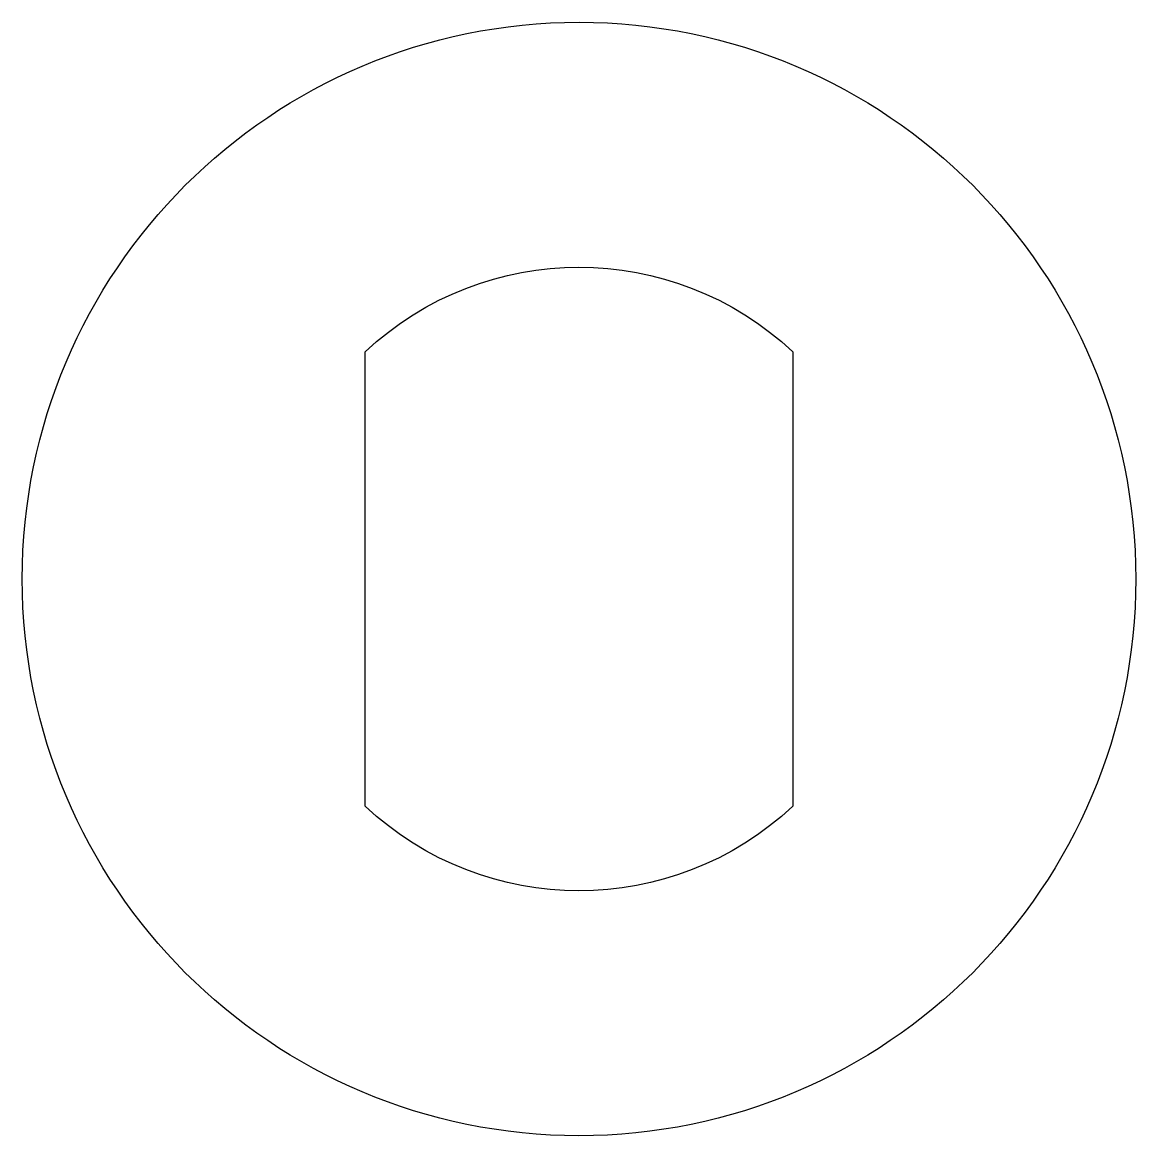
# Model space of a CAD drawing. Header units: inches. Extents: x -0.25 to 0.25, y -0.25 to 0.25.
import ezdxf

# ---------------------------------------------------------------- set-up
doc = ezdxf.new("R2010")
doc.units = ezdxf.units.IN
doc.header["$MEASUREMENT"] = 0

msp = doc.modelspace()

# ---------------------------------------------------------------- linework, layer by layer
msp.add_lwpolyline([(0.09607, 0.102), (0.09607, -0.102, -0.395547), (-0.09607, -0.102), (-0.09607, 0.102, -0.395547)], format="xyb", close=True)
msp.add_circle((0, 0), 0.25)

doc.saveas('drawing.dxf')
